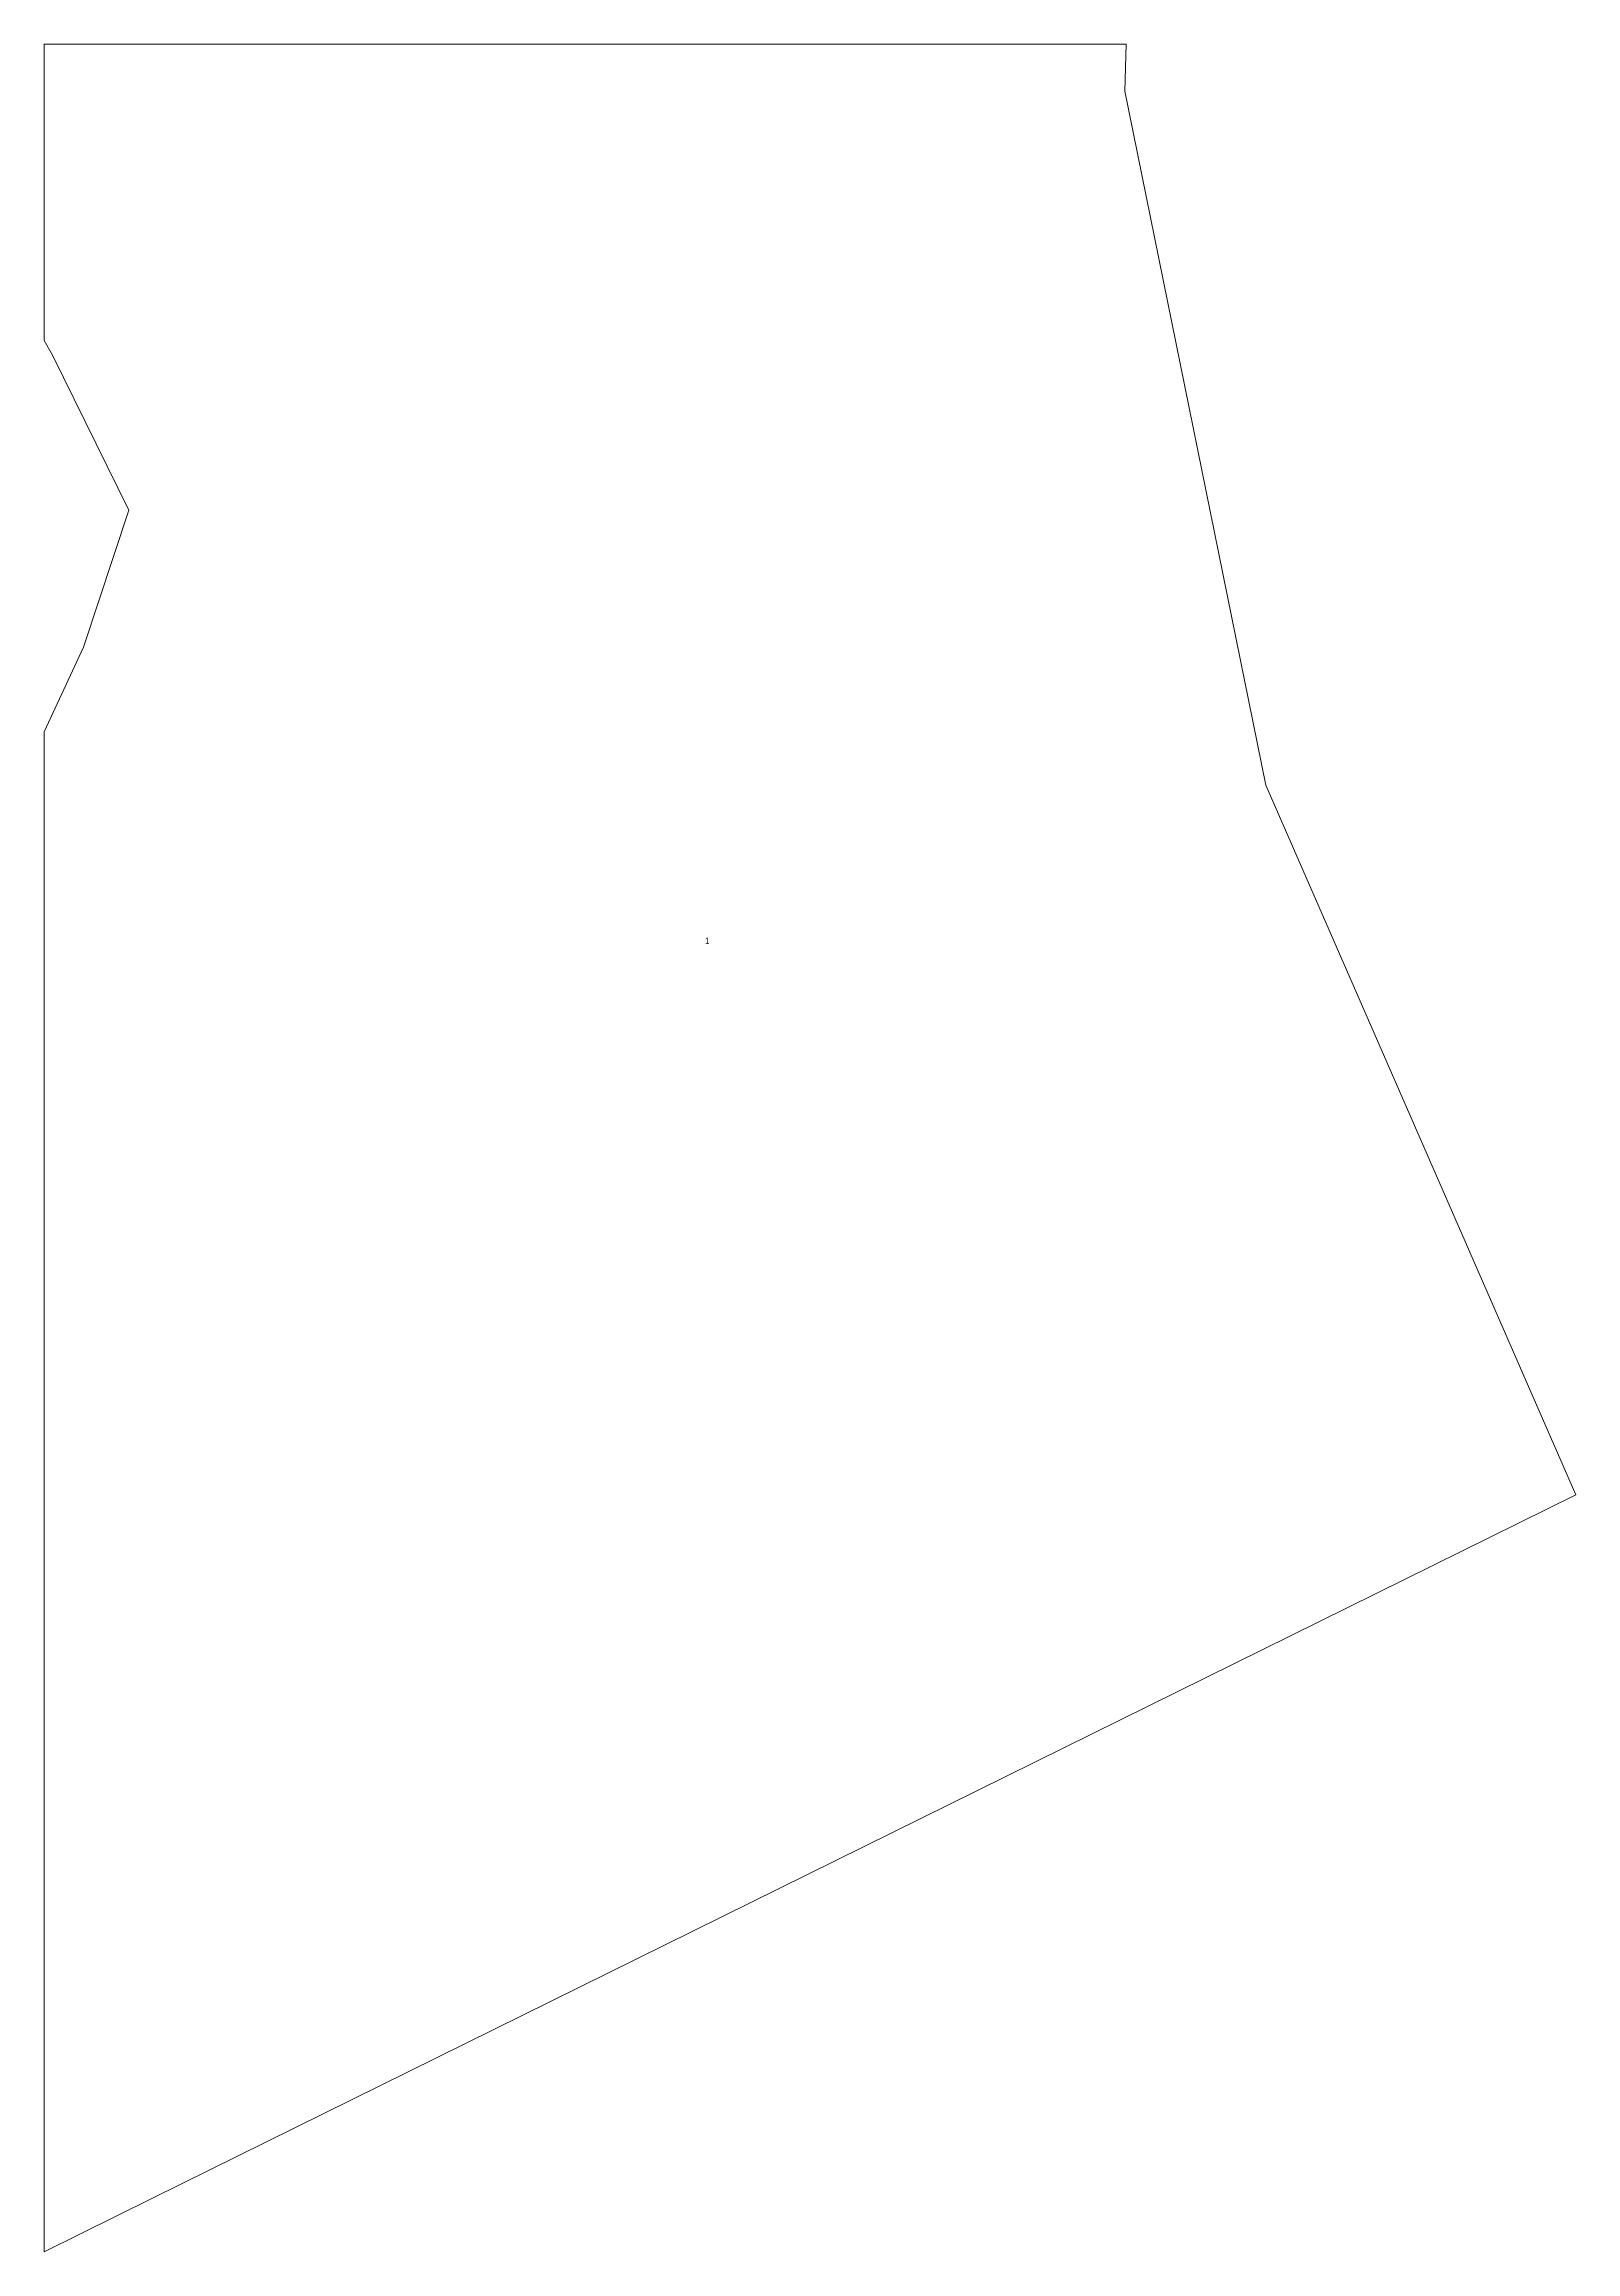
# Model space of a CAD drawing. Header units: metres. Extents: x 365000 to 365711, y 1835975 to 1837000.
import ezdxf

# ---------------------------------------------------------------- set-up
doc = ezdxf.new("R2010")
doc.units = ezdxf.units.M
doc.header["$LTSCALE"] = 1.2
doc.layers.add('10', color=7, linetype='Continuous', lineweight=13)
doc.layers.add('15', color=7, linetype='Continuous')

msp = doc.modelspace()

# ---------------------------------------------------------------- linework, layer by layer
at = {"layer": '10'}
for p, q in [((365000, 1836000), (365000, 1836680.8)), ((365050.38, 1836000), (365711.37, 1836326.55)), ((365000, 1835975.11), (365000, 1836000)), ((365000, 1835975.11), (365050.38, 1836000))]:
    msp.add_line(p, q, dxfattribs=at)
for points in [[(365502.51, 1837000), (365000, 1837000), (365000, 1836862.47)], [(365711.37, 1836326.55), (365567.41, 1836656.02), (365501.86, 1836978.24), (365502.51, 1837000)], [(365000, 1836862.47), (365003.81, 1836855.65), (365039.26, 1836783.61), (365018.23, 1836720.03), (365000, 1836680.8)]]:
    msp.add_lwpolyline(points, dxfattribs=at)

# ---------------------------------------------------------------- texts
at = {"layer": '15', "width": 0.85}
msp.add_text('1', height=3, dxfattribs=at).set_placement((365306.95, 1836582.22))

doc.saveas('drawing.dxf')
